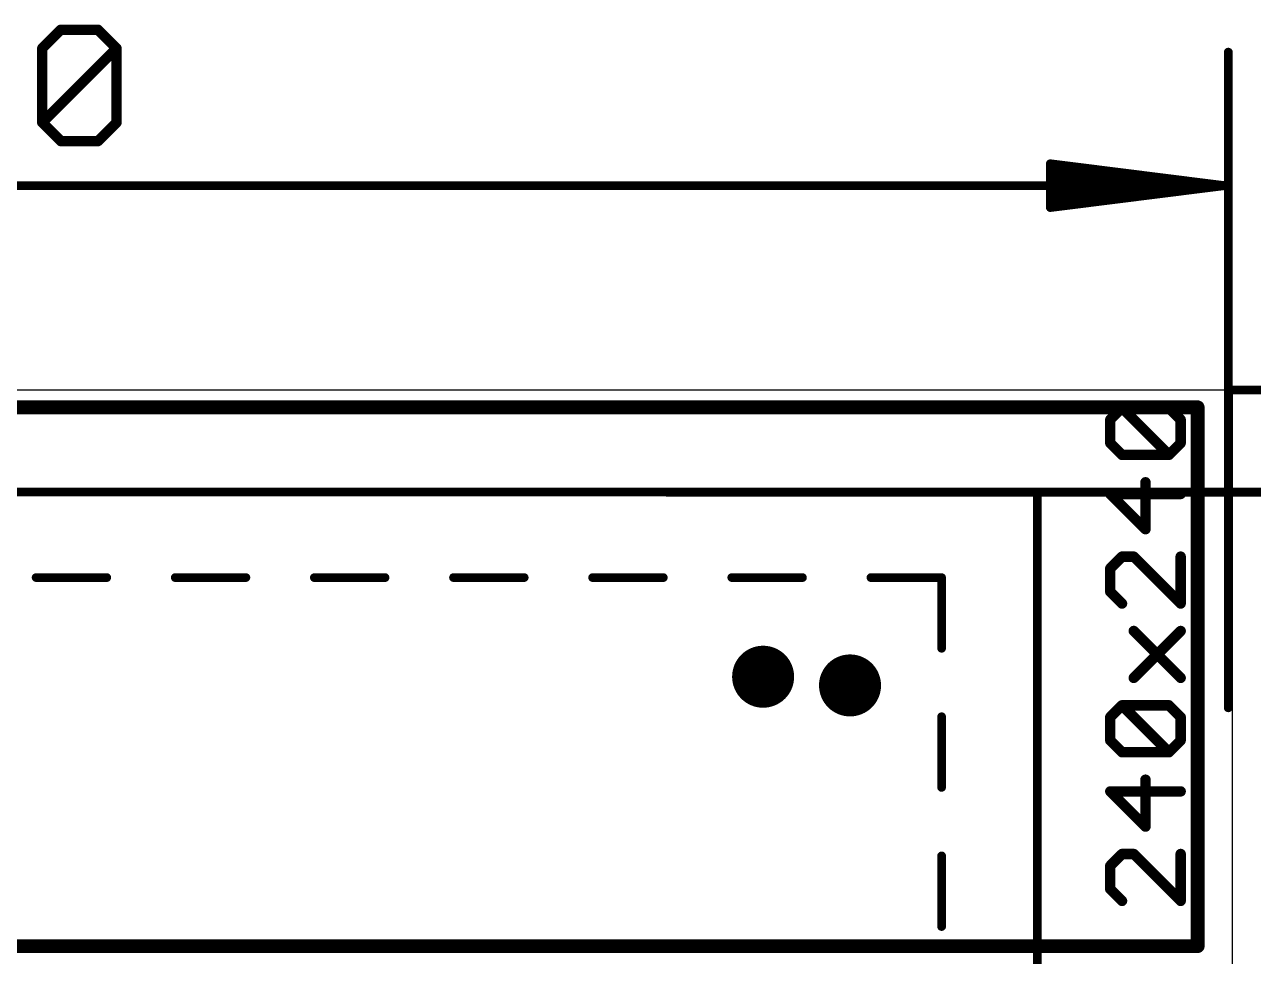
# Model space of a CAD drawing. Extents: x -13.8 to 41.3, y -8.1 to 33.8.
# Drawn here: x 13.85 to 31.81, y 20.16 to 33.77 of the extents above; entities that cross this region are included whole.
import ezdxf

# ---------------------------------------------------------------- set-up
doc = ezdxf.new("R2010")
doc.units = 0
for name, color, linetype in [('18', 110, 'CONTINUOUS'), ('20', 4, 'CONTINUOUS'), ('21', 40, 'CONTINUOUS'), ('22', 6, 'CONTINUOUS'), ('47', 253, 'CONTINUOUS')]:
    doc.layers.add(name, color=color, linetype=linetype)

# ---------------------------------------------------------------- blocks, each defined once
blk = doc.blocks.new('ROUNDV')
at = {"const_width": 0.5}
blk.add_lwpolyline([(0, -0.25, 1), (0, 0.25, 1), (0, -0.25)], format="xyb", dxfattribs=at)

msp = doc.modelspace()

# ---------------------------------------------------------------- linework, layer by layer
at = {"layer": '20'}
for p in [(-3.425, 28.434), (31.5, -2.3)]:
    msp.add_line(p, (31.5, 28.434), dxfattribs=at)
at = {"layer": '21'}
for points, const_width in [([(29.7153, 27.9998), (29.8867, 28.1712)], 0.1524), ([(29.8867, 28.1712), (30.5724, 28.1712)], 0.1524), ([(30.5724, 27.4856), (29.8867, 28.1712)], 0.1524), ([(30.5724, 28.1712), (30.7438, 27.9998)], 0.1524), ([(29.7153, 27.657), (29.7153, 27.9998)], 0.1524), ([(30.7438, 27.9998), (30.7438, 27.657)], 0.1524), ([(29.8867, 27.4856), (29.7153, 27.657)], 0.1524), ([(30.7438, 27.657), (30.5724, 27.4856)], 0.1524), ([(30.5724, 27.4856), (29.8867, 27.4856)], 0.1524), ([(30.2296, 26.3991), (30.2296, 27.0847)], 0.1524), ([(2.4505, 26.942), (28.6505, 26.942)], 0.127), ([(28.6505, 26.942), (28.6505, -2.298)], 0.127), ([(30.7438, 26.9133), (29.7153, 26.9133)], 0.1524), ([(29.7153, 26.9133), (30.2296, 26.3991)], 0.1524), ([(29.8867, 25.9982), (29.7153, 25.8268)], 0.1524), ([(30.0582, 25.9982), (29.8867, 25.9982)], 0.1524), ([(30.7438, 25.3125), (30.0582, 25.9982)], 0.1524), ([(30.7438, 25.9982), (30.7438, 25.3125)], 0.1524), ([(29.7153, 25.8268), (29.7153, 25.4839)], 0.1524), ([(14.0172, 25.692), (15.0505, 25.692)], 0.127), ([(16.0505, 25.692), (17.0838, 25.692)], 0.127), ([(18.0838, 25.692), (19.1172, 25.692)], 0.127), ([(20.1172, 25.692), (21.1505, 25.692)], 0.127), ([(22.1505, 25.692), (23.1838, 25.692)], 0.127), ([(24.1838, 25.692), (25.2172, 25.692)], 0.127), ([(26.2172, 25.692), (27.2505, 25.692)], 0.127), ([(27.2505, 25.692), (27.2505, 24.6587)], 0.127), ([(29.7153, 25.4839), (29.8867, 25.3125)], 0.1524), ([(30.0582, 24.226), (30.7438, 24.9117)], 0.1524), ([(30.7438, 24.226), (30.0582, 24.9117)], 0.1524), ([(29.7153, 23.6537), (29.8867, 23.8251)], 0.1524), ([(29.8867, 23.8251), (30.5724, 23.8251)], 0.1524), ([(30.5724, 23.1395), (29.8867, 23.8251)], 0.1524), ([(30.5724, 23.8251), (30.7438, 23.6537)], 0.1524), ([(27.2505, 23.6587), (27.2505, 22.6253)], 0.127), ([(29.7153, 23.3109), (29.7153, 23.6537)], 0.1524), ([(30.7438, 23.6537), (30.7438, 23.3109)], 0.1524), ([(29.8867, 23.1395), (29.7153, 23.3109)], 0.1524), ([(30.7438, 23.3109), (30.5724, 23.1395)], 0.1524), ([(30.5724, 23.1395), (29.8867, 23.1395)], 0.1524), ([(30.2296, 22.0529), (30.2296, 22.7386)], 0.1524), ([(30.7438, 22.5672), (29.7153, 22.5672)], 0.1524), ([(29.7153, 22.5672), (30.2296, 22.0529)], 0.1524), ([(27.2505, 21.6253), (27.2505, 20.592)], 0.127), ([(29.8867, 21.6521), (29.7153, 21.4807)], 0.1524), ([(29.7153, 21.4807), (29.7153, 21.1378)], 0.1524), ([(30.0582, 21.6521), (29.8867, 21.6521)], 0.1524), ([(30.7438, 20.9664), (30.0582, 21.6521)], 0.1524), ([(30.7438, 21.6521), (30.7438, 20.9664)], 0.1524), ([(29.7153, 21.1378), (29.8867, 20.9664)], 0.1524)]:
    msp.add_lwpolyline(points, dxfattribs=dict(at, const_width=const_width))
for points, const_width in [([(29.9137, 28.1982, 1), (29.8598, 28.1443)], 0.0762), ([(29.8867, 28.2093, 1), (29.8867, 28.1331)], 0.0762), ([(29.9137, 28.1443, 1), (29.8598, 28.1982)], 0.0762), ([(30.5993, 28.1982, 1), (30.5454, 28.1443)], 0.0762), ([(30.5724, 28.1331, 1), (30.5724, 28.2093)], 0.0762), ([(29.7534, 27.9998, 1), (29.6772, 27.9998)], 0.0762), ([(29.6884, 28.0268, 1), (29.7423, 27.9729)], 0.0762), ([(30.7819, 27.9998, 1), (30.7057, 27.9998)], 0.0762), ([(30.7169, 27.9729, 1), (30.7707, 28.0268)], 0.0762), ([(29.6772, 27.657, 1), (29.7534, 27.657)], 0.0762), ([(29.7423, 27.6839, 1), (29.6884, 27.6301)], 0.0762), ([(30.7057, 27.657, 1), (30.7819, 27.657)], 0.0762), ([(30.7707, 27.6301, 1), (30.7169, 27.6839)], 0.0762), ([(29.8867, 27.5237, 1), (29.8867, 27.4475)], 0.0762), ([(29.8598, 27.4586, 1), (29.9137, 27.5125)], 0.0762), ([(30.5454, 27.5125, 1), (30.5993, 27.4586)], 0.0762), ([(30.5454, 27.4586, 1), (30.5993, 27.5125)], 0.0762), ([(30.5724, 27.4475, 1), (30.5724, 27.5237)], 0.0762), ([(30.2677, 27.0847, 1), (30.1915, 27.0847)], 0.0762), ([(28.6822, 26.942, 1), (28.6188, 26.942)], 0.0635), ([(28.6505, 26.9103, 1), (28.6505, 26.9737)], 0.0635), ([(29.7153, 26.9514, 1), (29.7153, 26.8752)], 0.0762), ([(29.7423, 26.9402, 1), (29.6884, 26.8864)], 0.0762), ([(30.7438, 26.8752, 1), (30.7438, 26.9514)], 0.0762), ([(30.1915, 26.3991, 1), (30.2677, 26.3991)], 0.0762), ([(30.2026, 26.3721, 1), (30.2565, 26.426)], 0.0762), ([(29.8867, 26.0363, 1), (29.8867, 25.9601)], 0.0762), ([(29.9137, 25.9712, 1), (29.8598, 26.0251)], 0.0762), ([(30.0851, 26.0251, 1), (30.0312, 25.9712)], 0.0762), ([(30.0582, 25.9601, 1), (30.0582, 26.0363)], 0.0762), ([(30.7819, 25.9982, 1), (30.7057, 25.9982)], 0.0762), ([(29.7534, 25.8268, 1), (29.6772, 25.8268)], 0.0762), ([(29.6884, 25.8537, 1), (29.7423, 25.7998)], 0.0762), ([(14.0172, 25.7237, 1), (14.0172, 25.6603)], 0.0635), ([(15.0505, 25.6603, 1), (15.0505, 25.7237)], 0.0635), ([(16.0505, 25.7237, 1), (16.0505, 25.6603)], 0.0635), ([(17.0838, 25.6603, 1), (17.0838, 25.7237)], 0.0635), ([(18.0838, 25.7237, 1), (18.0838, 25.6603)], 0.0635), ([(19.1172, 25.6603, 1), (19.1172, 25.7237)], 0.0635), ([(20.1172, 25.7237, 1), (20.1172, 25.6603)], 0.0635), ([(21.1505, 25.6603, 1), (21.1505, 25.7237)], 0.0635), ([(22.1505, 25.7237, 1), (22.1505, 25.6603)], 0.0635), ([(23.1838, 25.6603, 1), (23.1838, 25.7237)], 0.0635), ([(24.1838, 25.7237, 1), (24.1838, 25.6603)], 0.0635), ([(25.2172, 25.6603, 1), (25.2172, 25.7237)], 0.0635), ([(26.2172, 25.7237, 1), (26.2172, 25.6603)], 0.0635), ([(27.2823, 25.692, 1), (27.2188, 25.692)], 0.0635), ([(27.2505, 25.6603, 1), (27.2505, 25.7237)], 0.0635), ([(29.7423, 25.5109, 1), (29.6884, 25.457)], 0.0762), ([(29.6772, 25.4839, 1), (29.7534, 25.4839)], 0.0762), ([(29.8598, 25.2856, 1), (29.9137, 25.3395)], 0.0762), ([(30.7057, 25.3125, 1), (30.7819, 25.3125)], 0.0762), ([(30.7169, 25.2856, 1), (30.7707, 25.3395)], 0.0762), ([(30.0851, 24.9386, 1), (30.0312, 24.8847)], 0.0762), ([(30.7707, 24.8847, 1), (30.7169, 24.9386)], 0.0762), ([(27.2188, 24.6587, 1), (27.2823, 24.6587)], 0.0635), ([(30.0312, 24.2529, 1), (30.0851, 24.1991)], 0.0762), ([(30.7169, 24.1991, 1), (30.7707, 24.2529)], 0.0762), ([(29.9137, 23.8521, 1), (29.8598, 23.7982)], 0.0762), ([(29.8867, 23.8632, 1), (29.8867, 23.787)], 0.0762), ([(29.9137, 23.7982, 1), (29.8598, 23.8521)], 0.0762), ([(30.5993, 23.8521, 1), (30.5454, 23.7982)], 0.0762), ([(30.5724, 23.787, 1), (30.5724, 23.8632)], 0.0762), ([(27.2823, 23.6587, 1), (27.2188, 23.6587)], 0.0635), ([(29.7534, 23.6537, 1), (29.6772, 23.6537)], 0.0762), ([(29.6884, 23.6807, 1), (29.7423, 23.6268)], 0.0762), ([(30.7819, 23.6537, 1), (30.7057, 23.6537)], 0.0762), ([(30.7169, 23.6268, 1), (30.7707, 23.6807)], 0.0762), ([(29.7423, 23.3378, 1), (29.6884, 23.2839)], 0.0762), ([(29.6772, 23.3109, 1), (29.7534, 23.3109)], 0.0762), ([(30.7057, 23.3109, 1), (30.7819, 23.3109)], 0.0762), ([(30.7707, 23.2839, 1), (30.7169, 23.3378)], 0.0762), ([(29.8867, 23.1776, 1), (29.8867, 23.1014)], 0.0762), ([(29.8598, 23.1125, 1), (29.9137, 23.1664)], 0.0762), ([(30.5454, 23.1664, 1), (30.5993, 23.1125)], 0.0762), ([(30.5454, 23.1125, 1), (30.5993, 23.1664)], 0.0762), ([(30.5724, 23.1014, 1), (30.5724, 23.1776)], 0.0762), ([(30.2677, 22.7386, 1), (30.1915, 22.7386)], 0.0762), ([(27.2188, 22.6253, 1), (27.2823, 22.6253)], 0.0635), ([(29.7153, 22.6053, 1), (29.7153, 22.5291)], 0.0762), ([(29.7423, 22.5941, 1), (29.6884, 22.5402)], 0.0762), ([(30.7438, 22.5291, 1), (30.7438, 22.6053)], 0.0762), ([(30.1915, 22.0529, 1), (30.2677, 22.0529)], 0.0762), ([(30.2026, 22.026, 1), (30.2565, 22.0799)], 0.0762), ([(27.2823, 21.6253, 1), (27.2188, 21.6253)], 0.0635), ([(29.7534, 21.4807, 1), (29.6772, 21.4807)], 0.0762), ([(29.8867, 21.6902, 1), (29.8867, 21.614)], 0.0762), ([(29.9137, 21.6251, 1), (29.8598, 21.679)], 0.0762), ([(30.0851, 21.679, 1), (30.0312, 21.6251)], 0.0762), ([(30.0582, 21.614, 1), (30.0582, 21.6902)], 0.0762), ([(30.7819, 21.6521, 1), (30.7057, 21.6521)], 0.0762), ([(29.6884, 21.5076, 1), (29.7423, 21.4537)], 0.0762), ([(29.7423, 21.1648, 1), (29.6884, 21.1109)], 0.0762), ([(29.6772, 21.1378, 1), (29.7534, 21.1378)], 0.0762), ([(29.8598, 20.9395, 1), (29.9137, 20.9934)], 0.0762), ([(30.7169, 20.9395, 1), (30.7707, 20.9934)], 0.0762), ([(30.7057, 20.9664, 1), (30.7819, 20.9664)], 0.0762), ([(27.2188, 20.592, 1), (27.2823, 20.592)], 0.0635)]:
    msp.add_lwpolyline(points, format="xyb", dxfattribs=dict(at, const_width=const_width))
at = {"layer": '22', "const_width": 0.2032}
for points in [[(30.992, 28.18), (3.052, 28.18)], [(30.992, 20.306), (30.992, 28.18)], [(0.512, 20.306), (30.992, 20.306)]]:
    msp.add_lwpolyline(points, dxfattribs=at)
at = {"layer": '22', "const_width": 0.1016}
for points in [[(31.0428, 28.18, 1), (30.9412, 28.18)], [(30.992, 28.1292, 1), (30.992, 28.2308)], [(30.9412, 20.306, 1), (31.0428, 20.306)], [(30.992, 20.2552, 1), (30.992, 20.3568)]]:
    msp.add_lwpolyline(points, format="xyb", dxfattribs=at)
at = {"layer": '47'}
for points, const_width in [([(14.1077, 33.4265), (14.3789, 33.6977)], 0.1524), ([(14.3789, 33.6977), (14.9212, 33.6977)], 0.1524), ([(14.9212, 33.6977), (15.1924, 33.4265)], 0.1524), ([(14.1077, 32.3419), (14.1077, 33.4265)], 0.1524), ([(14.1077, 32.3419), (15.1924, 33.4265)], 0.1524), ([(15.1924, 33.4265), (15.1924, 32.3419)], 0.1524), ([(31.44, 23.79), (31.44, 33.37)], 0.13), ([(14.3789, 32.0707), (14.1077, 32.3419)], 0.1524), ([(15.1924, 32.3419), (14.9212, 32.0707)], 0.1524), ([(14.9212, 32.0707), (14.3789, 32.0707)], 0.1524), ([(31.375, 31.42), (28.84, 31.7392)], 0.13), ([(28.84, 31.7392), (28.84, 31.1008)], 0.13), ([(31.375, 31.42), (28.84, 31.68)], 0.13), ([(31.375, 31.42), (28.84, 31.55)], 0.13), ([(-6.535, 31.42), (31.375, 31.42)], 0.13), ([(28.84, 31.1008), (31.375, 31.42)], 0.13), ([(28.84, 31.29), (31.375, 31.42)], 0.13), ([(28.84, 31.16), (31.375, 31.42)], 0.13), ([(31.5, 28.434), (41.24, 28.434)], 0.13), ([(23.24, 26.94), (37.03, 26.94)], 0.13)]:
    msp.add_lwpolyline(points, dxfattribs=dict(at, const_width=const_width))
for points, const_width in [([(14.3789, 33.7358, 1), (14.3789, 33.6596)], 0.0762), ([(14.4058, 33.6707, 1), (14.3519, 33.7246)], 0.0762), ([(14.9481, 33.7246, 1), (14.8943, 33.6707)], 0.0762), ([(14.9212, 33.6596, 1), (14.9212, 33.7358)], 0.0762), ([(14.1458, 33.4265, 1), (14.0696, 33.4265)], 0.0762), ([(14.0808, 33.4535, 1), (14.1346, 33.3996)], 0.0762), ([(15.2305, 33.4265, 1), (15.1543, 33.4265)], 0.0762), ([(15.2193, 33.3996, 1), (15.1654, 33.4535)], 0.0762), ([(15.1654, 33.3996, 1), (15.2193, 33.4535)], 0.0762), ([(31.4725, 33.37, 1), (31.4075, 33.37)], 0.065), ([(14.1346, 32.3688, 1), (14.0808, 32.3149)], 0.0762), ([(14.0808, 32.3688, 1), (14.1346, 32.3149)], 0.0762), ([(14.0696, 32.3419, 1), (14.1458, 32.3419)], 0.0762), ([(15.1543, 32.3419, 1), (15.2305, 32.3419)], 0.0762), ([(15.2193, 32.3149, 1), (15.1654, 32.3688)], 0.0762), ([(14.3789, 32.1088, 1), (14.3789, 32.0326)], 0.0762), ([(14.9212, 32.0326, 1), (14.9212, 32.1088)], 0.0762), ([(14.3519, 32.0438, 1), (14.4058, 32.0976)], 0.0762), ([(14.8943, 32.0976, 1), (14.9481, 32.0438)], 0.0762), ([(28.8441, 31.7715, 1), (28.8359, 31.707)], 0.065), ([(28.8725, 31.7392, 1), (28.8075, 31.7392)], 0.065), ([(28.8433, 31.7123, 1), (28.8367, 31.6477)], 0.065), ([(28.8417, 31.5825, 1), (28.8383, 31.5175)], 0.065), ([(31.3791, 31.3878, 1), (31.3709, 31.4522)], 0.065), ([(31.3709, 31.3878, 1), (31.3791, 31.4522)], 0.065), ([(31.3783, 31.3877, 1), (31.3717, 31.4523)], 0.065), ([(31.3717, 31.3877, 1), (31.3783, 31.4523)], 0.065), ([(31.3733, 31.3875, 1), (31.3767, 31.4525)], 0.065), ([(31.3767, 31.3875, 1), (31.3733, 31.4525)], 0.065), ([(31.375, 31.3875, 1), (31.375, 31.4525)], 0.065), ([(28.8383, 31.3225, 1), (28.8417, 31.2575)], 0.065), ([(28.8367, 31.1923, 1), (28.8433, 31.1277)], 0.065), ([(28.8359, 31.133, 1), (28.8441, 31.0685)], 0.065), ([(28.8075, 31.1008, 1), (28.8725, 31.1008)], 0.065), ([(31.5, 28.4665, 1), (31.5, 28.4015)], 0.065), ([(23.24, 26.9725, 1), (23.24, 26.9075)], 0.065), ([(31.4075, 23.79, 1), (31.4725, 23.79)], 0.065)]:
    msp.add_lwpolyline(points, format="xyb", dxfattribs=dict(at, const_width=const_width))

# ---------------------------------------------------------------- block references
at = {"layer": '18', "xscale": 0.9064, "yscale": 0.9064}
for p in [(24.642, 24.243), (24.642, 24.243), (25.912, 24.116), (25.912, 24.116)]:
    msp.add_blockref('ROUNDV', p, dxfattribs=at)

doc.saveas('drawing.dxf')
